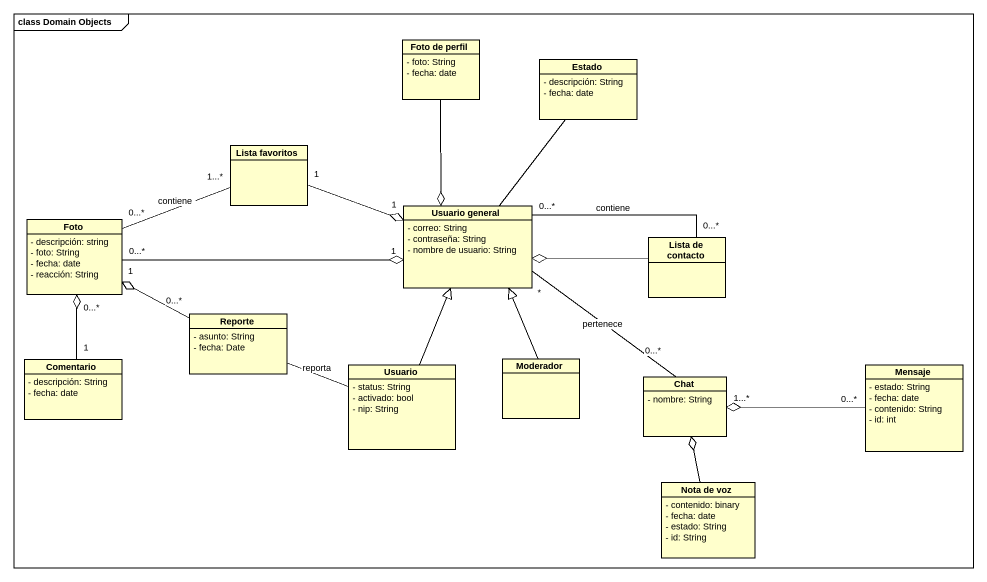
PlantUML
@startuml
mainframe class Domain Objects
hide circle
hide empty members
skinparam classAttributeIconSize 0
class "Foto de perfil" as Foto_de_perfil {
  - foto: String
  - fecha: date
}
class Estado {
  - descripción: String
  - fecha: date
}
class "Lista favoritos" as Lista_favoritos
class Foto {
  - descripción: string
  - foto: String
  - fecha: date
  - reacción: String
}
class "Usuario general" as Usuario_general {
  - correo: String
  - contraseña: String
  - nombre de usuario: String
}
class "Lista de contacto" as Lista_de_contacto
class Reporte {
  - asunto: String
  - fecha: Date
}
class Comentario {
  - descripción: String
  - fecha: date
}
class Usuario {
  - status: String
  - activado: bool
  - nip: String
}
class Moderador
class Chat {
  - nombre: String
}
class Mensaje {
  - estado: String
  - fecha: date
  - contenido: String
  - id: int
}
class "Nota de voz" as Nota_de_voz {
  - contenido: binary
  - fecha: date
  - estado: String
  - id: String
}
Foto_de_perfil --o Usuario_general
Estado -- Usuario_general
Lista_favoritos "1" -right-o "1" Usuario_general
Foto "0...*" -right- "1...*" Lista_favoritos : contiene
Foto "0...*" -right-o "1" Usuario_general
Lista_de_contacto -left-o Usuario_general
Lista_de_contacto "0...*" -left- "0...*" Usuario_general : contiene
Reporte "0...*" -left-o "1" Foto
Reporte -right- Usuario : reporta
Comentario "1" -up-o "0...*" Foto
Usuario -up-|> Usuario_general
Moderador -up-|> Usuario_general
Chat "0...*" -up- "*" Usuario_general : pertenece
Mensaje "0...*" -left-o "1...*" Chat
Nota_de_voz -up-o Chat
@enduml
